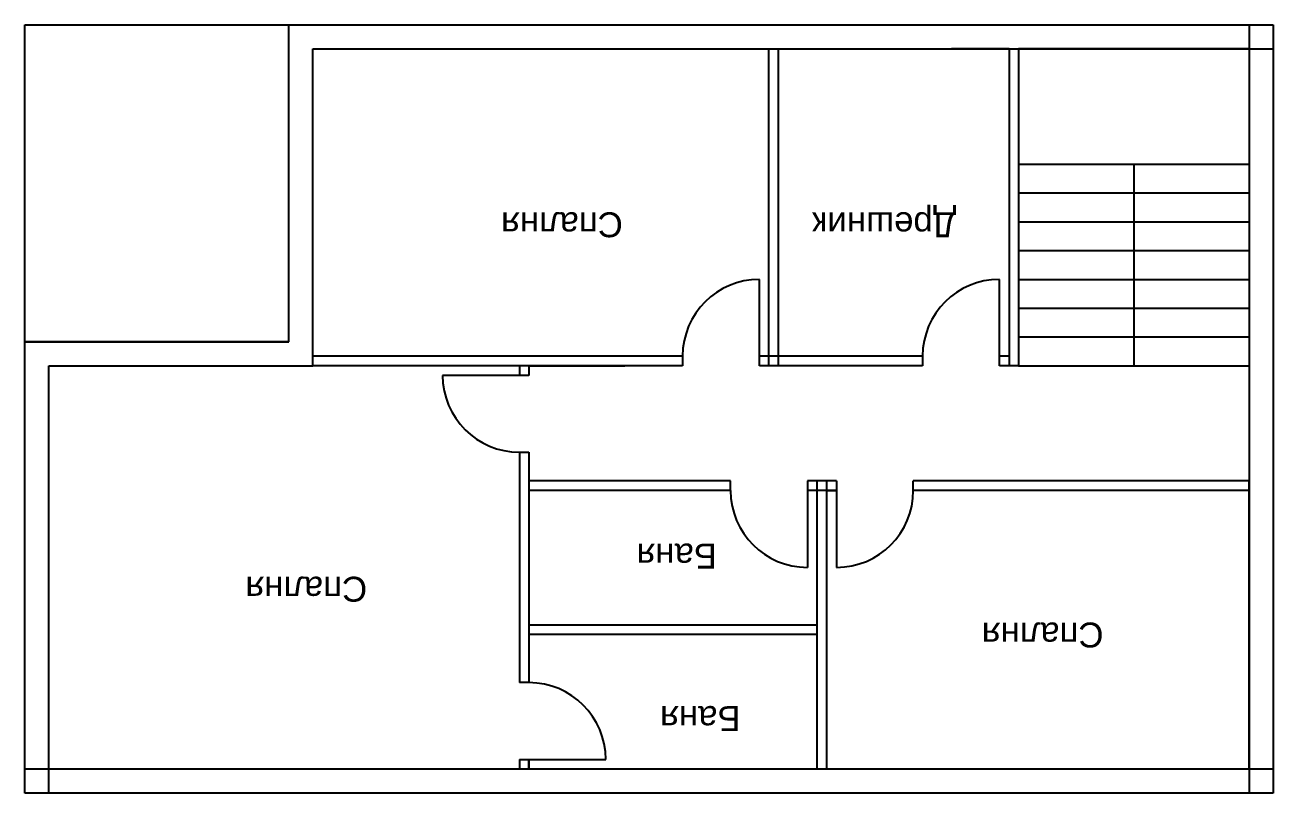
# Model space of a CAD drawing. Header units: metres. Extents: x -368 to -98, y -2399 to -1951.
# Drawn here: x -340.7 to -210.7, y -2030.6 to -1950.6 of the extents above; entities that cross this region are included whole.
import ezdxf

# ---------------------------------------------------------------- set-up
doc = ezdxf.new("R2010")
doc.units = ezdxf.units.M
doc.header["$MEASUREMENT"] = 0
doc.layers.add('steni1', color=6, linetype='Continuous')
doc.styles.get("Standard").update_dxf_attribs({"font": 'arial.ttf'})

msp = doc.modelspace()

# ---------------------------------------------------------------- linework, layer by layer
at = {"layer": 'steni1'}
for p, q in [((-340.68, -2030.63), (-340.68, -1950.63)), ((-340.68, -1950.63), (-210.68, -1950.63)), ((-313.18, -1983.63), (-313.18, -1950.63)), ((-213.18, -1950.63), (-213.18, -2030.63)), ((-210.68, -1950.63), (-210.68, -2030.63)), ((-310.68, -1953.13), (-210.68, -1953.13)), ((-310.68, -1986.13), (-310.68, -1953.13)), ((-263.18, -1986.13), (-263.18, -1953.13)), ((-262.18, -1986.13), (-262.18, -1953.13)), ((-238.18, -1953.13), (-244.18, -1953.13)), ((-238.18, -1953.13), (-238.18, -1986.13)), ((-237.18, -1953.13), (-237.18, -1986.13)), ((-213.18, -1953.13), (-237.18, -1953.13)), ((-213.18, -1953.13), (-237.18, -1953.13)), ((-237.18, -1965.13), (-213.18, -1965.13)), ((-225.18, -1965.13), (-225.18, -1986.13)), ((-237.18, -1968.13), (-213.18, -1968.13)), ((-237.18, -1971.13), (-213.18, -1971.13)), ((-237.18, -1974.13), (-213.18, -1974.13)), ((-264.18, -1986.13), (-264.18, -1977.13)), ((-239.18, -1986.13), (-239.18, -1977.13)), ((-237.18, -1977.13), (-213.18, -1977.13)), ((-237.18, -1980.13), (-213.18, -1980.13)), ((-313.18, -1983.63), (-340.68, -1983.63)), ((-340.68, -1983.63), (-313.18, -1983.63)), ((-237.18, -1983.13), (-213.18, -1983.13)), ((-338.18, -2030.63), (-338.18, -1986.13)), ((-338.18, -1986.13), (-313.18, -1986.13)), ((-313.18, -1986.13), (-310.68, -1986.13)), ((-272.18, -1985.13), (-310.68, -1985.13)), ((-272.18, -1986.13), (-310.68, -1986.13)), ((-289.18, -1986.13), (-289.18, -1987.13)), ((-289.18, -1986.13), (-289.18, -1987.13)), ((-288.18, -1986.13), (-288.18, -1987.13)), ((-288.18, -1986.13), (-278.18, -1986.13)), ((-272.18, -1985.13), (-272.18, -1986.13)), ((-247.18, -1985.13), (-264.18, -1985.13)), ((-263.18, -1985.13), (-264.18, -1985.13)), ((-247.18, -1986.13), (-264.18, -1986.13)), ((-247.18, -1985.13), (-247.18, -1986.13)), ((-238.18, -1985.13), (-239.18, -1985.13)), ((-238.18, -1986.13), (-239.18, -1986.13)), ((-237.18, -1986.13), (-238.18, -1986.13)), ((-237.18, -1986.13), (-213.18, -1986.13)), ((-288.18, -1987.13), (-297.18, -1987.13)), ((-289.18, -1995.13), (-289.18, -2019.13)), ((-289.18, -1995.13), (-288.18, -1995.13)), ((-288.18, -1995.13), (-288.18, -2019.13)), ((-267.18, -1998.13), (-288.18, -1998.13)), ((-288.18, -1998.13), (-288.18, -1998.13)), ((-267.18, -1999.13), (-288.18, -1999.13)), ((-267.18, -1999.13), (-267.18, -1998.13)), ((-258.18, -1998.13), (-259.18, -1998.13)), ((-259.18, -1998.13), (-259.18, -2007.13)), ((-258.18, -1999.13), (-259.18, -1999.13)), ((-258.18, -1999.13), (-259.18, -1999.13)), ((-256.15, -1998.13), (-258.18, -1998.13)), ((-258.18, -1998.13), (-258.18, -2028.13)), ((-256.15, -1999.13), (-258.18, -1999.13)), ((-257.18, -1998.13), (-257.18, -2028.13)), ((-257.18, -1999.13), (-256.18, -1999.13)), ((-256.15, -1998.13), (-256.15, -2007.13)), ((-213.18, -1998.13), (-248.15, -1998.13)), ((-248.15, -1999.13), (-248.15, -1998.13)), ((-213.18, -1999.13), (-248.15, -1999.13)), ((-213.18, -2028.13), (-213.18, -1998.13)), ((-213.18, -2028.13), (-213.18, -2008.13)), ((-258.18, -2013.13), (-288.18, -2013.13)), ((-258.18, -2014.13), (-288.18, -2014.13)), ((-288.18, -2019.13), (-289.18, -2019.13)), ((-289.18, -2027.13), (-289.18, -2028.13)), ((-289.18, -2027.13), (-280.18, -2027.13)), ((-288.18, -2027.13), (-288.18, -2028.13)), ((-288.18, -2028.13), (-288.18, -2027.13)), ((-210.68, -2028.13), (-340.68, -2028.13)), ((-210.68, -2030.63), (-340.68, -2030.63))]:
    msp.add_line(p, q, dxfattribs=at)
for centre, start, end in [((-264.18, -1985.13), 90, 180), ((-239.18, -1985.13), 90, 180), ((-289.18, -1987.13), 180, 270), ((-259.18, -1999.13), 180, 270), ((-256.15, -1999.13), 270, 0), ((-288.18, -2027.13), 0, 90)]:
    msp.add_arc(centre, 8, start, end, dxfattribs=at)

# ---------------------------------------------------------------- texts
for s, p in [('Дрешник', (-243.66, -1970.14)), ('Спалня', (-278.4, -1970.14)), ('Баня', (-268.62, -2004.65)), ('Спалня', (-305.03, -2008.1)), ('Спалня', (-228.33, -2012.87)), ('Баня', (-266.16, -2021.58))]:
    msp.add_text(s, height=2.598, rotation=180, dxfattribs=at).set_placement(p)

doc.saveas('drawing.dxf')
